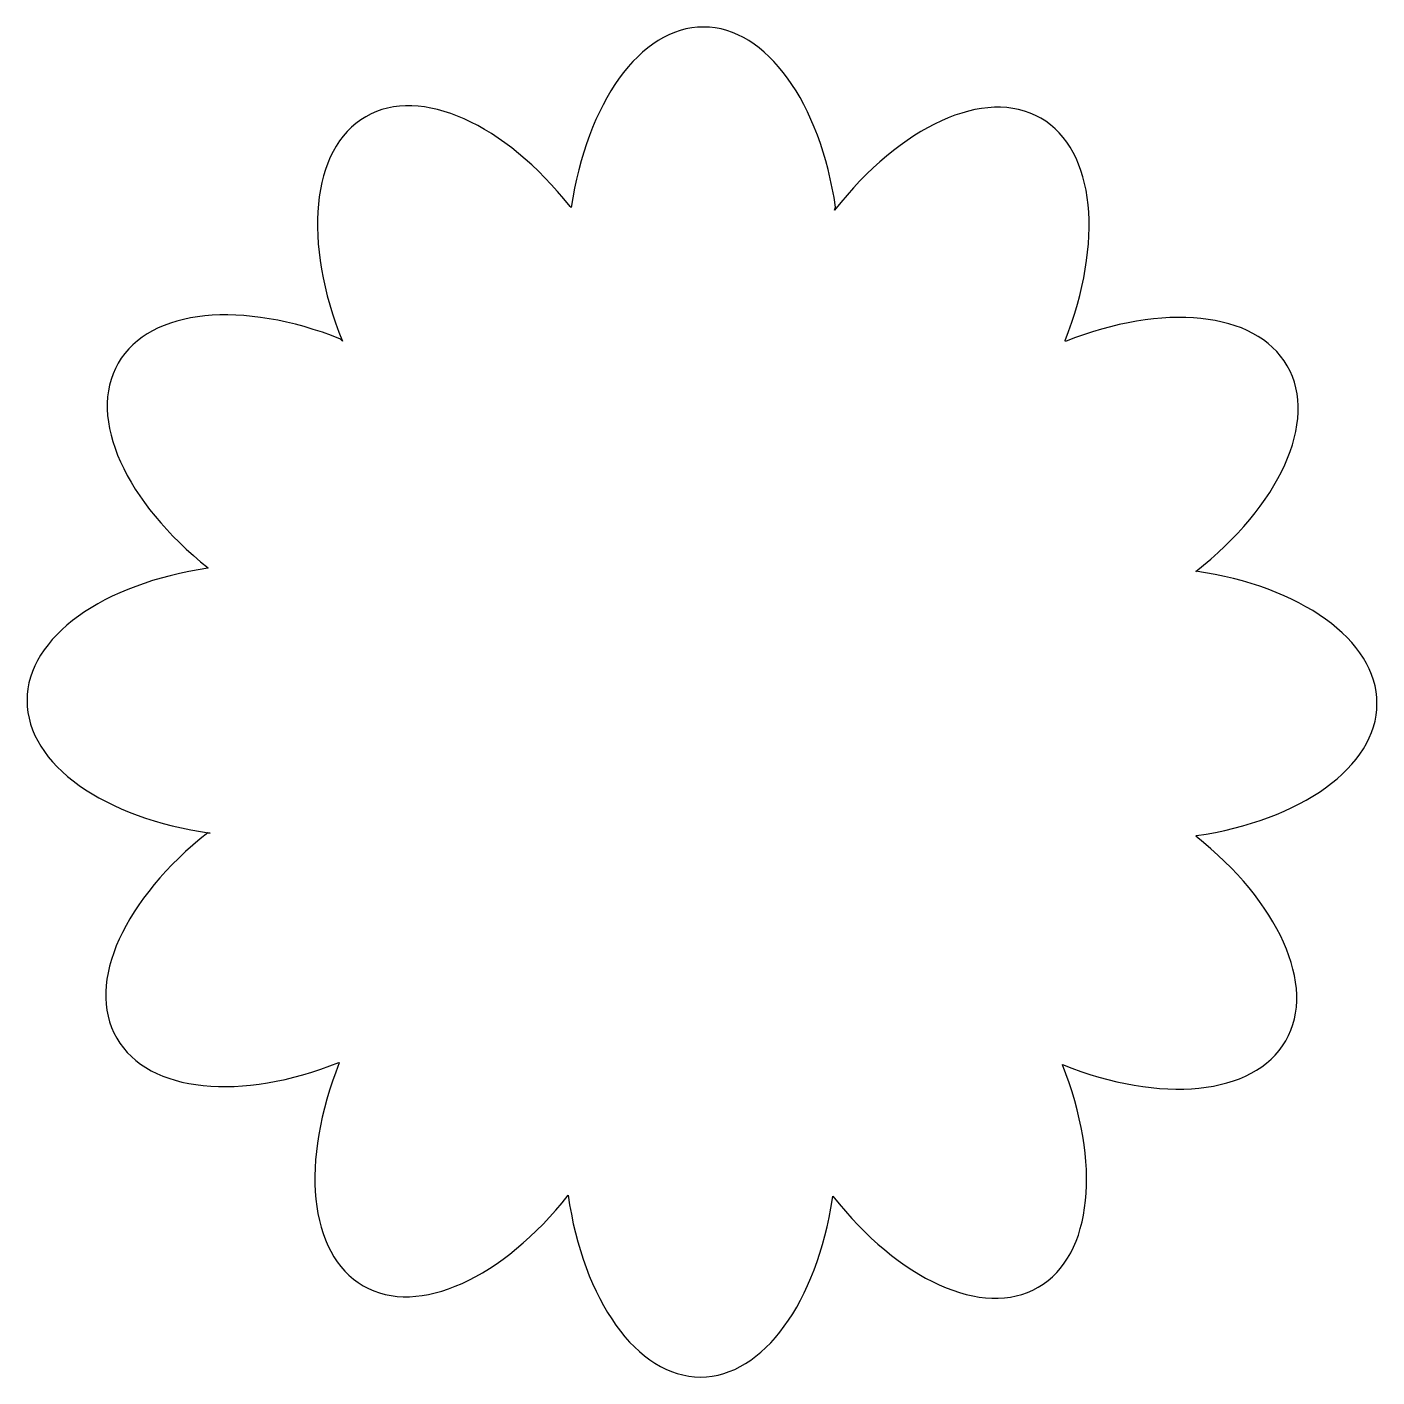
# Model space of a CAD drawing. Header units: centimetres. Extents: x -11.4 to 10.7, y -11.3 to 10.8.
import ezdxf

# ---------------------------------------------------------------- set-up
doc = ezdxf.new("R2010")
doc.units = ezdxf.units.CM
doc.header["$MEASUREMENT"] = 0
doc.layers.add('Camada 1', color=7, linetype='Continuous')

msp = doc.modelspace()

# ---------------------------------------------------------------- linework, layer by layer
at = {"layer": 'Camada 1'}
for points, knots in [([(5.64105, 5.64187), (7.23387, 6.27314), (8.75451, 6.14238), (9.27412, 5.24227), (9.27412, 5.24227), (9.79733, 4.33602), (9.13791, 2.94108), (7.77621, 1.87449), (7.77621, 1.87449), (7.77621, 1.87449), (7.77677, 1.87891), (7.77677, 1.87891), (7.77677, 1.87891), (9.48164, 1.63303), (10.74272, 0.75676), (10.7427, -0.28652), (10.7427, -0.28652), (10.7427, -1.32816), (9.4858, -2.20319), (7.78516, -2.45073), (7.78516, -2.45073), (7.78516, -2.45073), (7.7773, -2.46094), (7.7773, -2.46094), (7.7773, -2.46094), (9.12197, -3.52496), (9.77006, -4.90828), (9.2501, -5.8089), (9.2501, -5.8089), (8.72797, -6.71327), (7.1955, -6.84099), (5.59456, -6.19956), (5.59456, -6.19956), (5.59456, -6.19956), (5.59154, -6.20102), (5.59154, -6.20102), (5.59154, -6.20102), (6.22776, -7.79781), (6.09846, -9.32427), (5.19628, -9.84513), (5.19628, -9.84513), (4.29188, -10.36726), (2.90068, -9.71154), (1.83491, -8.35534), (1.83491, -8.35534), (1.83491, -8.35534), (1.82628, -8.39249), (1.82628, -8.39249), (1.82628, -8.39249), (1.57164, -10.07466), (0.70162, -11.31365), (-0.33251, -11.31365), (-0.33251, -11.31365), (-1.37849, -11.31362), (-2.25653, -10.04616), (-2.49982, -8.33468), (-2.49982, -8.33468), (-2.49982, -8.33468), (-2.49765, -8.33653), (-2.49765, -8.33653), (-2.49765, -8.33653), (-3.56286, -9.68913), (-4.95166, -10.34247), (-5.8549, -9.821), (-5.8549, -9.821), (-6.75787, -9.29964), (-6.88662, -7.7709), (-6.24834, -6.1725), (-6.24834, -6.1725), (-6.24834, -6.1725), (-6.25175, -6.16438), (-6.25175, -6.16438), (-6.25175, -6.16438), (-7.84682, -6.79843), (-9.37074, -6.66844), (-9.89107, -5.76716), (-9.89107, -5.76716), (-10.41352, -4.86223), (-9.75677, -3.47005), (-8.39901, -2.40407), (-8.39901, -2.40407), (-8.39901, -2.40407), (-8.35922, -2.40875), (-8.35922, -2.40875), (-8.35922, -2.40875), (-10.08153, -2.16978), (-11.3596, -1.28869), (-11.3596, -0.2384), (-11.3596, -0.2384), (-11.3596, 0.80395), (-10.1009, 1.67954), (-8.39846, 1.92634), (-8.39846, 1.92634), (-8.39846, 1.92634), (-8.39219, 1.93436), (-8.39219, 1.93436), (-8.39219, 1.93436), (-9.73826, 2.99857), (-10.38723, 4.38289), (-9.867, 5.28396), (-9.867, 5.28396), (-9.34646, 6.18555), (-7.82169, 6.31528), (-6.22599, 5.68044), (-6.22599, 5.68044), (-6.22599, 5.68044), (-6.19559, 5.64409), (-6.19559, 5.64409), (-6.19559, 5.64409), (-6.84638, 7.25241), (-6.7214, 8.79578), (-5.81321, 9.32013), (-5.81321, 9.32013), (-4.91352, 9.83956), (-3.53216, 9.19339), (-2.46859, 7.85159), (-2.46859, 7.85159), (-2.46859, 7.85159), (-2.44814, 7.83466), (-2.44814, 7.83466), (-2.44814, 7.83466), (-2.19993, 9.53352), (-1.3253, 10.78868), (-0.2844, 10.78868), (-0.2844, 10.78868), (0.75539, 10.78868), (1.62925, 9.53612), (1.87852, 7.83995), (1.87852, 7.83995), (1.87852, 7.83995), (1.86352, 7.78957), (1.86352, 7.78957), (1.86352, 7.78957), (2.93098, 9.1571), (4.32989, 9.82038), (5.23794, 9.29605), (5.23794, 9.29605), (6.13935, 8.77561), (6.26921, 7.25148), (5.63492, 5.65626), (5.63492, 5.65626), (5.63492, 5.65626), (5.64105, 5.64187), (5.64105, 5.64187)], [0, 0, 0, 0, 0.02702703, 0.02702703, 0.02702703, 0.02702703, 0.05405405, 0.05405405, 0.05405405, 0.05405405, 0.08108108, 0.08108108, 0.08108108, 0.08108108, 0.10810811, 0.10810811, 0.10810811, 0.10810811, 0.13513514, 0.13513514, 0.13513514, 0.13513514, 0.16216216, 0.16216216, 0.16216216, 0.16216216, 0.18918919, 0.18918919, 0.18918919, 0.18918919, 0.21621622, 0.21621622, 0.21621622, 0.21621622, 0.24324324, 0.24324324, 0.24324324, 0.24324324, 0.27027027, 0.27027027, 0.27027027, 0.27027027, 0.2972973, 0.2972973, 0.2972973, 0.2972973, 0.32432432, 0.32432432, 0.32432432, 0.32432432, 0.35135135, 0.35135135, 0.35135135, 0.35135135, 0.37837838, 0.37837838, 0.37837838, 0.37837838, 0.40540541, 0.40540541, 0.40540541, 0.40540541, 0.43243243, 0.43243243, 0.43243243, 0.43243243, 0.45945946, 0.45945946, 0.45945946, 0.45945946, 0.48648649, 0.48648649, 0.48648649, 0.48648649, 0.51351351, 0.51351351, 0.51351351, 0.51351351, 0.54054054, 0.54054054, 0.54054054, 0.54054054, 0.56756757, 0.56756757, 0.56756757, 0.56756757, 0.59459459, 0.59459459, 0.59459459, 0.59459459, 0.62162162, 0.62162162, 0.62162162, 0.62162162, 0.64864865, 0.64864865, 0.64864865, 0.64864865, 0.67567568, 0.67567568, 0.67567568, 0.67567568, 0.7027027, 0.7027027, 0.7027027, 0.7027027, 0.72972973, 0.72972973, 0.72972973, 0.72972973, 0.75675676, 0.75675676, 0.75675676, 0.75675676, 0.78378378, 0.78378378, 0.78378378, 0.78378378, 0.81081081, 0.81081081, 0.81081081, 0.81081081, 0.83783784, 0.83783784, 0.83783784, 0.83783784, 0.86486486, 0.86486486, 0.86486486, 0.86486486, 0.89189189, 0.89189189, 0.89189189, 0.89189189, 0.91891892, 0.91891892, 0.91891892, 0.91891892, 0.94594595, 0.94594595, 0.94594595, 0.94594595, 1, 1, 1, 1]), ([(5.64105, 5.64187), (5.64105, 5.64187), (5.64105, 5.64187), (5.64105, 5.64187), (5.64105, 5.64187), (5.64105, 5.64187), (5.64105, 5.64187), (5.64105, 5.64187)], [0, 0, 0, 0, 0.33333333, 0.33333333, 0.33333333, 0.33333333, 1, 1, 1, 1])]:
    msp.add_open_spline(points, degree=3, knots=knots, dxfattribs=at)

doc.saveas('drawing.dxf')
